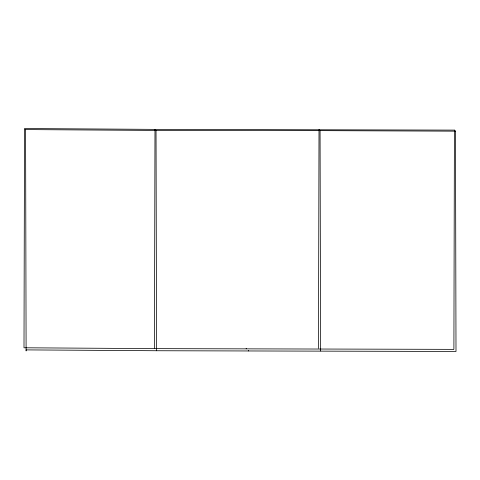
<?xml version="1.0" encoding="UTF-8"?>
<svg xmlns="http://www.w3.org/2000/svg" width="480" height="480" viewBox="0 0 480 480"><rect width="100%" height="100%" fill="white"/><g stroke="black" fill="none" stroke-linecap="round" stroke-linejoin="round"><path stroke-width="0.72" d="M26.106 350.946L26.106 349.89L156.558 350.736L456 351.468L455.478 131.16L454.422 130.11L154.986 129.378L24.528 128.532M246.222 348.84L246.222 348.33M248.328 350.946L248.328 350.436M154.452 348.108L154.986 129.378L156.036 130.428L156.558 350.736M318.48 348.312L319.008 129.582L320.064 130.632L455.478 131.16M453.894 348.84L454.422 130.11M453.894 349.368L154.452 348.63L24 347.784L24.528 129.054L25.584 130.11L26.106 350.418M25.584 129.582L156.036 130.428L320.064 130.632L320.586 350.946"/></g></svg>
